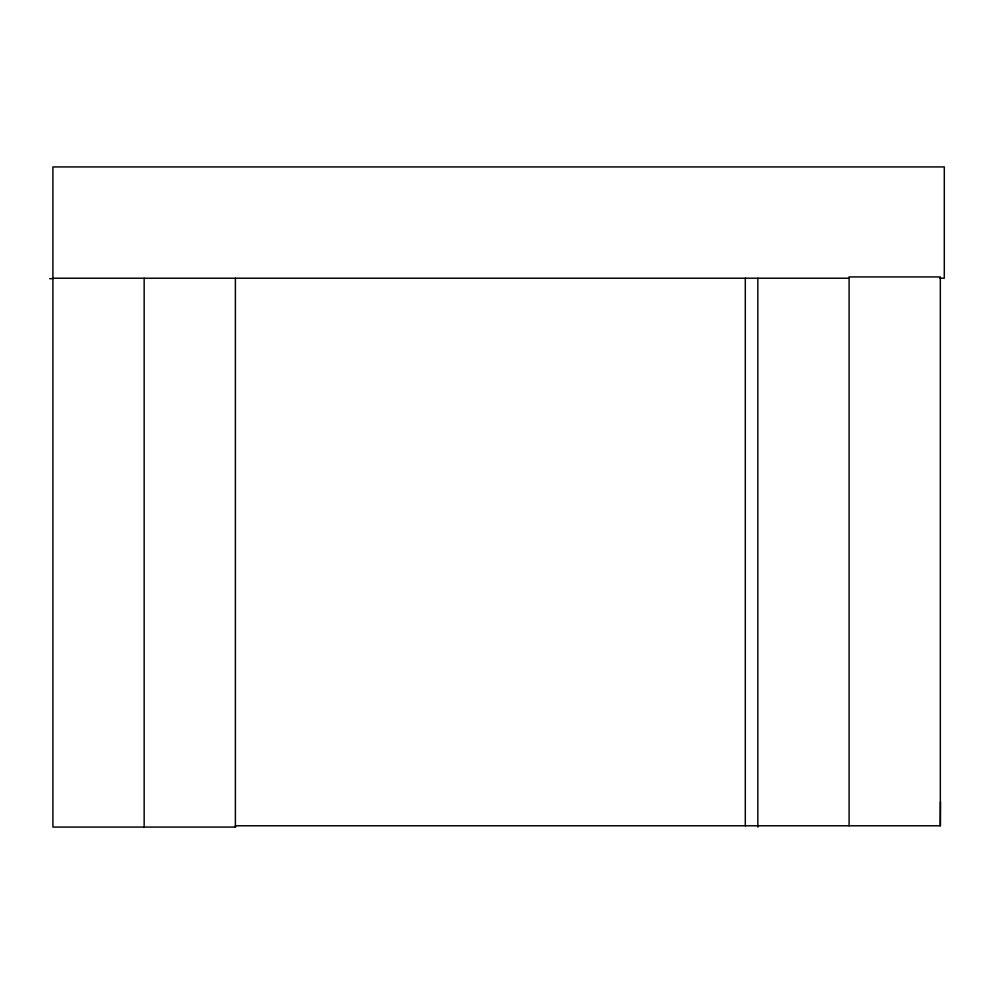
<?xml version="1.0" encoding="UTF-8"?>
<svg xmlns="http://www.w3.org/2000/svg" width="994" height="994" viewBox="0 0 994 994"><rect width="100%" height="100%" fill="white"/><g stroke="black" fill="none" stroke-linecap="round" stroke-linejoin="round"><path stroke-width="1.49" d="M939.653 278.221L944.3 278.221L944.3 166.93L52.906 166.93L52.906 827.07L235.528 827.07L235.404 825.778L940.336 825.778L940.473 801.909M49.7 278.68L52.906 278.668M52.906 278.221L849.1 278.221M940.336 825.778L940.336 276.928L849.1 276.928L849.1 825.778M757.85 278.221L757.85 827.07M745.301 278.221L745.301 825.765M235.392 278.221L235.392 827.07M144.155 278.221L144.155 827.07"/></g></svg>
